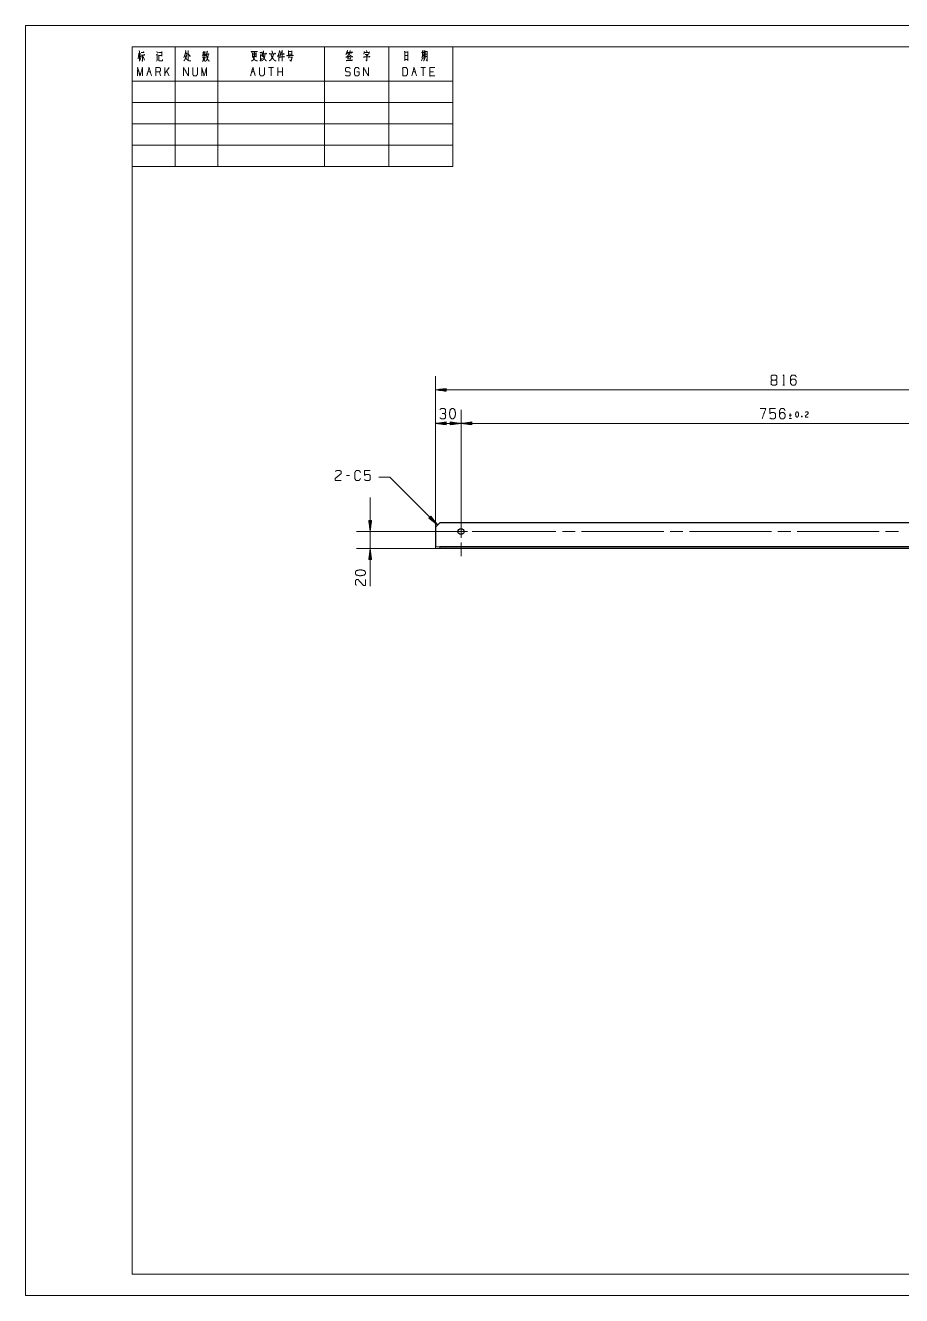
# Model space of a CAD drawing. Header units: millimetres. Extents: x 0 to 420, y 0 to 297.
# Drawn here: x 0 to 204.9, y 0 to 297 of the extents above; entities that cross this region are included whole.
import ezdxf

# ---------------------------------------------------------------- set-up
doc = ezdxf.new("R2010")
doc.units = ezdxf.units.MM
doc.layers.add('101', color=7, linetype='Continuous', true_color=0xffffff)

msp = doc.modelspace()

# ---------------------------------------------------------------- linework, layer by layer
at = {"layer": '101', "color": 133, "linetype": 'Continuous', "lineweight": 18}
for p, q in [((420, 297), (0, 297)), ((0, 297), (0, 0)), ((25, 292), (25, 5)), ((25, 292), (100, 292)), ((25, 292), (100, 292)), ((415, 292), (25, 292)), ((25, 292), (100, 292)), ((25, 292), (25, 264)), ((35, 292), (35, 264)), ((45, 292), (45, 264)), ((70, 292), (70, 264)), ((85, 292), (85, 264)), ((100, 292), (100, 264)), ((25, 284), (100, 284)), ((25, 279), (100, 279)), ((25, 274), (100, 274)), ((25, 269), (100, 269)), ((25, 264), (100, 264)), ((25, 5), (415, 5)), ((0, 0), (420, 0))]:
    msp.add_line(p, q, dxfattribs=at)
at = {"layer": '101', "color": 72, "linetype": 'Continuous', "lineweight": 18}
for p, q in [((93.22, 291.13), (93.33, 290.98)), ((26.57, 290.3), (26.35, 289.18)), ((26.36, 290.36), (26.98, 290.36)), ((26.69, 290.14), (26.91, 289.66)), ((27.11, 289.78), (26.88, 288.91)), ((27.56, 289.76), (27.87, 288.87)), ((30.65, 288.62), (30.93, 289.08)), ((30.74, 290.88), (30.87, 290.49)), ((31.13, 290.07), (31.22, 289.97)), ((37.42, 290.41), (37.77, 290.41)), ((41.4, 289.47), (42.16, 289.47)), ((41.69, 290.2), (41.43, 289.78)), ((41.53, 290.78), (41.66, 290.49)), ((41.88, 290.18), (42.11, 289.91)), ((42.14, 290.82), (41.95, 290.49)), ((53.1, 289.76), (53.98, 289.76)), ((53.11, 290.49), (53.99, 290.49)), ((53.11, 290.14), (53.98, 290.14)), ((54.01, 290.63), (54.01, 289.56)), ((55, 290.16), (55, 288.89)), ((55.02, 290.01), (55.35, 290.01)), ((55.4, 290.82), (55.37, 289.89)), ((59.27, 290.28), (59.27, 288.65)), ((61.56, 290.86), (62.32, 290.86)), ((61.56, 290.28), (62.32, 290.28)), ((61.73, 289.91), (61.56, 289.33)), ((61.6, 289.56), (62.33, 289.56)), ((62.33, 291.05), (62.33, 290.09)), ((75.31, 289.52), (75.48, 289.02)), ((75.35, 289.72), (76.07, 289.72)), ((75.6, 289.62), (75.76, 289.2)), ((76.13, 289.56), (75.92, 288.89)), ((76.04, 290.67), (76.21, 290.34)), ((92.92, 289.33), (92.65, 288.71)), ((92.86, 289.95), (93.25, 289.95)), ((93.18, 289.37), (93.28, 289.04)), ((93.75, 288.94), (94, 288.69)), ((28.66, 286.17), (29.22, 286.17)), ((31.62, 285.18), (31.34, 286.17)), ((32.63, 285.18), (32.63, 287.14)), ((33.59, 287.14), (32.63, 285.78)), ((33.59, 285.18), (33.04, 286.36)), ((52.94, 286.17), (53.49, 286.17)), ((58.02, 287.14), (56.9, 287.14)), ((57.46, 287.14), (57.46, 285.18)), ((59.02, 285.18), (59.02, 287.14)), ((60.14, 286.17), (59.02, 286.17)), ((60.14, 285.18), (60.14, 287.14)), ((90.65, 286.17), (91.2, 286.17)), ((93.6, 287.14), (92.49, 287.14)), ((93.05, 287.14), (93.05, 285.18)), ((95.45, 286.17), (94.61, 286.17)), ((177.15, 212.88), (177.58, 212.88)), ((179.17, 205.83), (178.61, 205.83)), ((178.61, 205.05), (179.17, 205.05)), ((178.89, 206.23), (178.89, 205.43)), ((181.6, 205.66), (181.68, 205.45)), ((75.78, 191.77), (75.11, 191.77)), ((96.9, 180.66), (95.9, 179.66)), ((95.9, 179.66), (96.9, 180.66)), ((95.9, 174.66), (95.9, 175.06)), ((95.9, 175.06), (96.9, 175.06)), ((96.9, 174.66), (95.9, 174.66)), ((96.9, 175.06), (96.9, 174.66))]:
    msp.add_line(p, q, dxfattribs=at)
at = {"layer": '101', "color": 22, "linetype": 'Continuous', "lineweight": 18}
for p, q in [((95.9, 179.66), (95.9, 214.96)), ((98.44, 212.12), (95.9, 211.78)), ((95.9, 211.78), (98.44, 211.45)), ((95.9, 211.78), (259.1, 211.78)), ((98.44, 211.81), (96.09, 211.81)), ((98.44, 211.76), (96.09, 211.76)), ((98.44, 211.86), (96.48, 211.86)), ((98.44, 211.71), (96.48, 211.71)), ((98.44, 211.91), (96.86, 211.91)), ((98.44, 211.66), (96.86, 211.66)), ((98.44, 211.96), (97.25, 211.96)), ((98.44, 211.61), (97.25, 211.61)), ((98.44, 212.01), (97.63, 212.01)), ((98.44, 211.56), (97.63, 211.56)), ((98.44, 212.06), (98.02, 212.06)), ((98.44, 211.51), (98.02, 211.51)), ((98.44, 212.11), (98.41, 212.11)), ((98.44, 212.11), (98.41, 212.11)), ((98.44, 211.45), (98.41, 211.45)), ((98.44, 211.45), (98.41, 211.45)), ((98.44, 211.45), (98.44, 212.12)), ((95.9, 179.66), (95.9, 207.11)), ((101.9, 178.66), (101.9, 207.11)), ((101.9, 178.66), (101.9, 207.11)), ((98.44, 204.27), (95.9, 203.93)), ((95.9, 203.93), (98.44, 203.6)), ((101.9, 203.93), (95.9, 203.93)), ((98.44, 203.96), (96.09, 203.96)), ((98.44, 203.91), (96.09, 203.91)), ((98.44, 204.01), (96.48, 204.01)), ((98.44, 203.86), (96.48, 203.86)), ((98.44, 204.06), (96.86, 204.06)), ((98.44, 203.81), (96.86, 203.81)), ((98.44, 204.11), (97.25, 204.11)), ((98.44, 203.76), (97.25, 203.76)), ((98.44, 204.16), (97.63, 204.16)), ((98.44, 203.71), (97.63, 203.71)), ((98.44, 204.21), (98.02, 204.21)), ((98.44, 203.65), (98.02, 203.65)), ((98.44, 204.26), (98.41, 204.26)), ((98.44, 204.26), (98.41, 204.26)), ((98.44, 203.6), (98.41, 203.6)), ((98.44, 203.6), (98.41, 203.6)), ((98.44, 203.6), (98.44, 204.27)), ((99.36, 204.27), (99.36, 203.6)), ((101.9, 203.93), (99.36, 204.27)), ((99.36, 204.26), (99.39, 204.26)), ((99.36, 204.26), (99.39, 204.26)), ((99.36, 204.21), (99.78, 204.21)), ((99.36, 204.16), (100.16, 204.16)), ((99.36, 204.11), (100.55, 204.11)), ((99.36, 204.06), (100.93, 204.06)), ((99.36, 204.01), (101.32, 204.01)), ((99.36, 203.96), (101.71, 203.96)), ((99.36, 203.6), (101.9, 203.93)), ((99.36, 203.91), (101.71, 203.91)), ((99.36, 203.86), (101.32, 203.86)), ((99.36, 203.81), (100.93, 203.81)), ((99.36, 203.76), (100.55, 203.76)), ((99.36, 203.71), (100.16, 203.71)), ((99.36, 203.65), (99.78, 203.65)), ((99.36, 203.6), (99.39, 203.6)), ((99.36, 203.6), (99.39, 203.6)), ((104.44, 204.27), (101.9, 203.93)), ((101.9, 203.93), (253.1, 203.93)), ((101.9, 203.93), (104.44, 203.6)), ((104.44, 203.96), (102.09, 203.96)), ((104.44, 203.91), (102.09, 203.91)), ((104.44, 204.01), (102.48, 204.01)), ((104.44, 203.86), (102.48, 203.86)), ((104.44, 204.06), (102.86, 204.06)), ((104.44, 203.81), (102.86, 203.81)), ((104.44, 204.11), (103.25, 204.11)), ((104.44, 203.76), (103.25, 203.76)), ((104.44, 204.16), (103.63, 204.16)), ((104.44, 203.71), (103.63, 203.71)), ((104.44, 204.21), (104.02, 204.21)), ((104.44, 203.65), (104.02, 203.65)), ((104.44, 204.26), (104.41, 204.26)), ((104.44, 204.26), (104.41, 204.26)), ((104.44, 203.6), (104.41, 203.6)), ((104.44, 203.6), (104.41, 203.6)), ((104.44, 203.6), (104.44, 204.27)), ((85.24, 191.38), (82.7, 191.38)), ((85.24, 191.38), (96.43, 180.19)), ((80.64, 165.89), (80.64, 186.6)), ((80.31, 181.2), (80.64, 178.66)), ((80.31, 181.2), (80.31, 181.17)), ((80.31, 181.2), (80.31, 181.17)), ((80.98, 181.2), (80.31, 181.2)), ((80.36, 181.2), (80.36, 180.79)), ((80.42, 181.2), (80.42, 180.4)), ((80.47, 181.2), (80.47, 180.01)), ((80.52, 181.2), (80.52, 179.63)), ((80.57, 181.2), (80.57, 179.24)), ((80.62, 181.2), (80.62, 178.86)), ((80.64, 178.66), (80.98, 181.2)), ((80.67, 181.2), (80.67, 178.86)), ((80.72, 181.2), (80.72, 179.24)), ((80.77, 181.2), (80.77, 179.63)), ((80.82, 181.2), (80.82, 180.01)), ((80.87, 181.2), (80.87, 180.4)), ((80.92, 181.2), (80.92, 180.79)), ((80.97, 181.2), (80.97, 181.17)), ((80.97, 181.2), (80.97, 181.17)), ((94.87, 182.22), (94.39, 181.75)), ((94.39, 181.75), (96.43, 180.19)), ((94.4, 181.75), (94.42, 181.73)), ((94.4, 181.75), (94.42, 181.73)), ((94.43, 181.79), (94.73, 181.5)), ((94.47, 181.83), (95.04, 181.26)), ((94.51, 181.86), (95.35, 181.02)), ((94.54, 181.9), (95.66, 180.78)), ((94.58, 181.93), (95.96, 180.55)), ((94.61, 181.97), (96.27, 180.31)), ((94.65, 182.01), (96.31, 180.35)), ((94.68, 182.04), (96.07, 180.66)), ((94.72, 182.08), (95.83, 180.96)), ((94.76, 182.11), (95.6, 181.27)), ((94.79, 182.15), (95.36, 181.58)), ((94.83, 182.19), (95.12, 181.89)), ((94.86, 182.22), (94.89, 182.2)), ((94.86, 182.22), (94.89, 182.2)), ((96.43, 180.19), (94.87, 182.22)), ((101.9, 178.66), (77.47, 178.66)), ((96.9, 174.66), (77.47, 174.66)), ((80.64, 174.66), (80.31, 172.12)), ((80.36, 172.12), (80.36, 172.54)), ((80.42, 172.12), (80.42, 172.93)), ((80.47, 172.12), (80.47, 173.31)), ((80.52, 172.12), (80.52, 173.7)), ((80.57, 172.12), (80.57, 174.08)), ((80.62, 172.12), (80.62, 174.47)), ((80.98, 172.12), (80.64, 174.66)), ((80.67, 172.12), (80.67, 174.47)), ((80.72, 172.12), (80.72, 174.08)), ((80.77, 172.12), (80.77, 173.7)), ((80.82, 172.12), (80.82, 173.31)), ((80.87, 172.12), (80.87, 172.93)), ((80.92, 172.12), (80.92, 172.54)), ((80.31, 172.12), (80.31, 172.16)), ((80.31, 172.12), (80.31, 172.16)), ((80.31, 172.12), (80.98, 172.12)), ((80.97, 172.12), (80.97, 172.16)), ((80.97, 172.12), (80.97, 172.16))]:
    msp.add_line(p, q, dxfattribs=at)
at = {"layer": '101', "color": 151, "linetype": 'Continuous', "lineweight": 18}
for p, q in [((101.9, 181.25), (101.9, 184.43)), ((101.9, 181.66), (101.9, 183.16)), ((99.31, 178.66), (96.13, 178.66)), ((98.9, 178.66), (97.4, 178.66)), ((100.4, 178.66), (103.4, 178.66)), ((100.89, 178.66), (102.9, 178.66)), ((101.9, 177.16), (101.9, 180.16)), ((101.9, 177.66), (101.9, 179.67)), ((104.49, 178.66), (107.66, 178.66)), ((104.9, 178.66), (124.1, 178.66)), ((125.6, 178.66), (128.6, 178.66)), ((130.1, 178.66), (149.3, 178.66)), ((150.8, 178.66), (153.8, 178.66)), ((155.3, 178.66), (174.5, 178.66)), ((176, 178.66), (179, 178.66)), ((180.5, 178.66), (199.7, 178.66)), ((201.2, 178.66), (204.2, 178.66)), ((101.9, 176.07), (101.9, 172.9)), ((101.9, 175.66), (101.9, 174.16))]:
    msp.add_line(p, q, dxfattribs=at)
at = {"layer": '101', "color": 72, "linetype": 'Continuous', "lineweight": 25}
for p, q in [((95.9, 179.66), (95.9, 176.26)), ((258.1, 180.66), (96.9, 180.66)), ((258.1, 175.06), (96.9, 175.06)), ((258.1, 174.66), (96.9, 174.66))]:
    msp.add_line(p, q, dxfattribs=at)
msp.add_circle((101.9, 178.66), 0.7, dxfattribs=at)
at = {"layer": '101', "color": 72, "linetype": 'Continuous', "lineweight": 18}
for points, knots in [([(26.57, 291.07), (26.67, 290.94), (26.67, 288.6)], [0, 0, 0.064393, 1, 1]), ([(37.46, 291.13), (37.53, 290.94), (37.46, 290.67), (37.43, 290.53), (37.37, 290.34), (37.31, 290.14), (37.26, 289.95), (37.21, 289.78), (37.14, 289.66), (37.05, 289.52)], [0, 0, 0.116545, 0.278927, 0.365002, 0.478708, 0.603961, 0.717668, 0.817418, 0.901357, 1, 1]), ([(38.05, 291.11), (38.1, 290.96), (38.1, 288.87)], [0, 0, 0.06955, 1, 1]), ([(57.64, 291.07), (57.81, 290.65), (57.83, 290.76), (57.75, 290.55)], [0, 0, 0.581176, 0.716263, 1, 1]), ([(59.43, 291.13), (59.46, 290.98), (59.26, 290.34), (59.19, 290.09), (59.1, 289.95), (59, 289.76)], [0, 0, 0.101083, 0.561706, 0.738774, 0.854629, 1, 1]), ([(60.01, 291.13), (60.12, 290.98), (60.06, 291.05), (60.06, 288.65)], [0, 0, 0.069697, 0.101625, 1, 1]), ([(61.5, 291.07), (61.57, 290.98), (61.57, 290.14)], [0, 0, 0.115189, 1, 1]), ([(75.94, 291.15), (76.05, 291.03), (76.01, 291.05), (75.72, 290.38), (75.58, 290.14), (75.44, 289.95), (75.28, 289.72), (74.96, 289.52)], [0, 0, 0.080396, 0.103261, 0.444362, 0.576789, 0.688375, 0.819716, 1, 1]), ([(75.29, 291.17), (75.39, 291.03), (75.37, 291.07), (74.97, 290.16), (75.2, 290.69), (75.72, 290.69), (75.31, 290.69), (75.45, 290.34)], [0, 0, 0.057042, 0.07334, 0.392466, 0.581127, 0.745774, 0.87749, 1, 1]), ([(79.77, 291.11), (79.89, 290.82), (79.93, 290.86), (79.89, 290.76)], [0, 0, 0.644011, 0.768354, 1, 1]), ([(92.86, 291.13), (92.97, 290.98), (92.9, 291.07), (92.9, 289.56), (92.62, 289.56), (93.47, 289.56), (93.25, 289.56), (93.25, 291.07), (93.25, 290.67), (92.64, 290.67), (93.43, 290.67), (93.25, 290.67), (93.25, 290.26), (92.87, 290.26)], [0, 0, 0.025061, 0.039924, 0.243199, 0.280605, 0.39479, 0.42432, 0.627595, 0.680502, 0.763188, 0.869498, 0.893122, 0.948813, 1, 1]), ([(26.92, 290.07), (27.87, 290.07), (27.81, 290.24), (27.74, 290.09)], [0, 0, 0.737857, 0.874089, 1, 1]), ([(27.1, 290.69), (27.73, 290.69), (27.68, 290.82), (27.64, 290.74)], [0, 0, 0.736257, 0.890366, 1, 1]), ([(27.36, 290.07), (27.36, 288.65), (27.2, 288.73)], [0, 0, 0.887515, 1, 1]), ([(30.55, 290.14), (30.8, 290.14), (30.8, 290.26), (30.8, 288.81)], [0, 0, 0.136549, 0.204721, 1, 1]), ([(31.28, 290.69), (31.21, 290.63), (31.15, 290.69), (31.88, 290.69), (31.88, 290.88), (31.88, 289.78), (31.88, 289.97), (31.22, 289.97), (31.22, 288.83), (31.24, 288.75), (31.35, 288.71), (32.04, 288.71), (32.04, 289.02)], [0, 0, 0.017819, 0.033666, 0.169515, 0.204099, 0.407776, 0.442364, 0.564628, 0.775991, 0.791603, 0.814658, 0.942357, 1, 1]), ([(37.8, 290.55), (37.71, 289.95), (37.65, 289.76), (37.62, 289.62), (37.53, 289.47), (37.46, 289.31), (37.42, 289.18), (37.31, 289.02), (37.23, 288.89), (37.04, 288.71)], [0, 0, 0.296659, 0.392137, 0.46442, 0.547267, 0.635799, 0.700206, 0.795426, 0.869797, 1, 1]), ([(37.31, 290.01), (37.37, 289.87), (37.42, 289.7), (37.45, 289.56), (37.59, 289.27), (37.67, 289.18), (37.87, 288.98), (37.99, 288.87), (38.13, 288.79), (38.34, 288.73), (38.53, 288.73), (38.68, 288.71)], [0, 0, 0.075191, 0.157626, 0.228751, 0.384956, 0.438117, 0.578248, 0.65344, 0.734339, 0.837348, 0.928887, 1, 1]), ([(38.08, 290.38), (38.56, 289.72), (38.56, 289.91)], [0, 0, 0.814818, 1, 1]), ([(42.01, 289.41), (41.89, 289.16), (41.82, 288.98), (41.69, 288.79), (41.56, 288.69), (41.34, 288.65)], [0, 0, 0.251055, 0.434029, 0.64262, 0.795766, 1, 1]), ([(41.73, 290.94), (41.86, 290.88), (41.81, 290.92), (41.81, 289.76), (41.81, 290.3), (41.4, 290.3), (42.22, 290.3)], [0, 0, 0.046318, 0.069123, 0.437816, 0.608997, 0.739331, 1, 1]), ([(41.76, 289.68), (41.59, 289.1), (42.03, 288.62)], [0, 0, 0.483237, 1, 1]), ([(42.73, 290.2), (42.73, 289.95), (42.7, 289.68), (42.63, 289.39), (42.51, 289.1), (42.38, 288.89), (42.23, 288.71), (42.03, 288.58)], [0, 0, 0.134106, 0.280228, 0.441583, 0.610314, 0.742762, 0.870657, 1, 1]), ([(42.46, 290.96), (42.6, 290.82), (42.55, 290.86), (42.22, 289.8)], [0, 0, 0.143537, 0.187773, 1, 1]), ([(42.38, 290.01), (42.42, 289.8), (42.46, 289.56), (42.55, 289.27), (42.67, 288.98), (42.8, 288.75), (42.99, 288.6), (43.04, 288.75)], [0, 0, 0.122124, 0.267694, 0.442444, 0.622807, 0.774615, 0.912625, 1, 1]), ([(42.44, 290.28), (42.93, 290.28), (42.9, 290.45), (42.85, 290.34)], [0, 0, 0.634119, 0.848445, 1, 1]), ([(52.91, 290.86), (52.88, 290.76), (52.79, 290.88), (54.27, 290.88), (54.2, 290.98), (54.14, 290.88)], [0, 0, 0.054227, 0.130909, 0.87613, 0.940043, 1, 1]), ([(53.57, 290.88), (53.57, 289.72), (53.52, 289.58), (53.51, 289.41), (53.45, 289.2), (53.38, 289.04), (53.29, 288.91), (53.16, 288.81), (53.03, 288.75), (52.82, 288.73)], [0, 0, 0.455623, 0.515134, 0.580482, 0.665033, 0.736192, 0.79598, 0.861823, 0.919058, 1, 1]), ([(53.01, 290.63), (53.1, 290.49), (53.1, 289.58)], [0, 0, 0.156848, 1, 1]), ([(53.22, 289.6), (53.29, 289.43), (53.38, 289.29), (53.48, 289.16), (53.55, 289.04), (53.63, 288.94), (53.76, 288.87), (53.9, 288.79), (54.07, 288.75), (54.26, 288.71)], [0, 0, 0.124249, 0.240531, 0.35103, 0.449957, 0.536949, 0.636896, 0.752292, 0.866372, 1, 1]), ([(55.03, 288.89), (54.94, 288.71), (54.88, 288.73), (55.41, 289.37)], [0, 0, 0.187521, 0.244051, 1, 1]), ([(55.06, 290.65), (54.99, 290.57), (54.93, 290.65), (55.37, 290.65)], [0, 0, 0.169755, 0.325542, 1, 1]), ([(56.04, 290.36), (56.03, 290.16), (56, 289.95), (55.97, 289.72), (55.91, 289.52), (55.84, 289.33), (55.75, 289.18), (55.65, 289.02), (55.54, 288.91), (55.41, 288.81), (55.21, 288.71)], [0, 0, 0.105429, 0.211651, 0.328282, 0.437572, 0.539265, 0.625346, 0.724284, 0.79827, 0.883378, 1, 1]), ([(55.67, 291.05), (55.72, 290.96), (55.63, 290.41), (55.51, 289.99), (55.47, 289.85), (55.35, 289.62)], [0, 0, 0.062603, 0.440485, 0.727862, 0.828992, 1, 1]), ([(55.62, 290.18), (55.65, 289.99), (55.69, 289.8), (55.72, 289.6), (55.81, 289.43), (55.88, 289.29), (55.95, 289.12), (56.06, 288.98), (56.2, 288.83), (56.39, 288.73)], [0, 0, 0.109654, 0.220947, 0.342501, 0.451483, 0.545868, 0.651144, 0.754315, 0.874064, 1, 1]), ([(55.67, 290.38), (56.38, 290.38), (56.29, 290.49), (56.17, 290.36)], [0, 0, 0.696293, 0.830826, 1, 1]), ([(57.14, 290.45), (57.05, 290.34), (57.01, 290.38), (58.48, 290.38), (58.38, 290.55), (58.28, 290.41)], [0, 0, 0.066333, 0.095822, 0.818123, 0.913284, 1, 1]), ([(58.04, 290.41), (57.97, 290.01), (57.83, 289.6), (57.56, 289.16), (57.33, 288.87), (56.99, 288.69)], [0, 0, 0.190069, 0.398701, 0.640199, 0.817216, 1, 1]), ([(57.42, 290.3), (57.49, 290.07), (57.66, 289.58), (57.94, 289.18), (58.25, 288.83), (58.53, 288.71), (58.59, 288.79), (58.48, 288.62)], [0, 0, 0.103286, 0.330833, 0.538837, 0.740597, 0.872112, 0.915905, 1, 1]), ([(59.58, 289.66), (59.55, 289.52), (59.48, 289.66), (60.58, 289.66), (60.5, 289.78), (60.47, 289.68)], [0, 0, 0.08907, 0.186879, 0.848313, 0.935185, 1, 1]), ([(59.74, 290.92), (59.84, 290.69), (59.79, 290.78), (59.58, 289.91)], [0, 0, 0.200658, 0.282145, 1, 1]), ([(59.68, 290.3), (60.5, 290.3), (60.44, 290.45), (60.37, 290.3)], [0, 0, 0.720068, 0.857376, 1, 1]), ([(61.28, 289.91), (61.23, 289.85), (61.15, 289.95), (62.68, 289.95), (62.6, 290.01), (62.49, 289.91)], [0, 0, 0.038001, 0.105809, 0.873511, 0.927246, 1, 1]), ([(62.4, 289.62), (62.13, 288.65), (61.85, 288.94)], [0, 0, 0.71586, 1, 1]), ([(75.23, 288.81), (75.12, 288.71), (75.07, 288.81), (76.46, 288.81), (76.39, 288.94), (76.29, 288.79)], [0, 0, 0.078897, 0.135659, 0.837617, 0.910404, 1, 1]), ([(75.66, 290.26), (75.85, 290.09), (76.04, 289.97), (76.18, 289.87), (76.39, 289.7), (76.58, 289.68), (76.42, 289.6)], [0, 0, 0.194845, 0.370351, 0.508814, 0.712321, 0.860156, 1, 1]), ([(75.89, 290.69), (76.48, 290.69), (76.4, 290.84), (76.33, 290.74)], [0, 0, 0.669422, 0.855054, 1, 1]), ([(79.33, 289.68), (79.21, 289.52), (79.13, 289.66), (80.57, 289.66), (80.44, 289.76), (80.37, 289.68)], [0, 0, 0.096613, 0.17732, 0.867547, 0.947356, 1, 1]), ([(79.24, 290.92), (79.36, 290.69), (79.33, 290.78), (79.15, 290.28)], [0, 0, 0.294025, 0.394866, 1, 1]), ([(79.32, 290.67), (80.43, 290.67), (80.5, 290.84), (80.28, 290.36)], [0, 0, 0.611939, 0.711554, 1, 1]), ([(79.48, 290.2), (80.15, 290.2), (80.21, 290.26), (79.87, 289.89), (79.77, 289.97), (79.84, 289.89), (79.84, 288.73), (79.62, 288.87)], [0, 0, 0.230144, 0.259318, 0.430979, 0.476011, 0.513789, 0.910079, 1, 1]), ([(88.67, 290.94), (88.75, 290.78), (88.75, 288.69), (88.75, 289.02), (89.45, 289.02), (89.45, 288.71), (89.45, 290.88), (89.45, 290.76), (88.76, 290.76), (88.76, 289.95), (89.46, 289.95)], [0, 0, 0.022322, 0.280074, 0.320905, 0.407511, 0.44579, 0.713751, 0.729062, 0.813864, 0.913394, 1, 1]), ([(93.49, 291.03), (93.53, 290.88), (93.53, 289.7), (93.47, 289.43), (93.34, 289.12), (93.25, 288.87), (93.14, 288.69)], [0, 0, 0.062372, 0.548434, 0.661879, 0.800828, 0.909362, 1, 1]), ([(93.53, 290.86), (94, 290.86), (94, 290.98), (94, 288.62), (94, 290.28), (93.56, 290.28), (93.97, 290.28), (93.97, 289.7), (93.56, 289.7)], [0, 0, 0.072646, 0.091913, 0.457973, 0.714856, 0.782961, 0.846526, 0.936435, 1, 1]), ([(26.26, 285.18), (26.26, 287.14), (26.82, 285.18), (27.37, 287.14), (27.37, 285.18)], [0, 0, 0.245192, 0.5, 0.754808, 1, 1]), ([(30.51, 285.18), (30.51, 287.14), (31.34, 287.14), (31.62, 286.96), (31.62, 286.36), (31.34, 286.17), (30.51, 286.17)], [0, 0, 0.400952, 0.571035, 0.639278, 0.761676, 0.829917, 1, 1]), ([(37.01, 285.18), (37.01, 287.14), (38.12, 285.18), (38.12, 287.14)], [0, 0, 0.317574, 0.682426, 1, 1]), ([(39.13, 287.14), (39.13, 285.57), (39.39, 285.18), (39.95, 285.18), (40.24, 285.57), (40.24, 287.14)], [0, 0, 0.337152, 0.438599, 0.557781, 0.662848, 1, 1]), ([(41.25, 285.18), (41.25, 287.14), (41.81, 285.18), (42.36, 287.14), (42.36, 285.18)], [0, 0, 0.245192, 0.5, 0.754808, 1, 1]), ([(54.78, 287.14), (54.78, 285.57), (55.05, 285.18), (55.6, 285.18), (55.89, 285.57), (55.89, 287.14)], [0, 0, 0.337152, 0.438599, 0.557781, 0.662848, 1, 1]), ([(74.85, 285.36), (75.13, 285.18), (75.7, 285.18), (75.98, 285.39), (75.98, 285.97), (75.7, 286.17), (75.15, 286.17), (74.85, 286.36), (74.85, 286.96), (75.15, 287.14), (75.7, 287.14), (75.98, 286.96)], [0, 0, 0.068035, 0.184054, 0.254521, 0.372333, 0.442799, 0.555843, 0.626367, 0.748393, 0.81892, 0.931964, 1, 1]), ([(77.55, 286.17), (78.1, 286.17), (78.1, 285.57), (77.82, 285.18), (77.25, 285.18), (76.97, 285.57), (76.97, 286.75), (77.27, 287.14), (77.81, 287.14), (78.09, 286.75)], [0, 0, 0.103295, 0.214797, 0.304261, 0.410274, 0.499739, 0.718892, 0.809956, 0.910533, 1, 1]), ([(79.11, 285.18), (79.11, 287.14), (80.22, 285.18), (80.22, 287.14)], [0, 0, 0.317574, 0.682426, 1, 1]), ([(88.25, 285.18), (89.07, 285.18), (89.36, 285.57), (89.36, 286.75), (89.07, 287.14), (88.25, 287.14), (88.25, 285.18)], [0, 0, 0.142133, 0.227159, 0.431787, 0.516817, 0.65895, 1, 1]), ([(90.37, 285.18), (90.93, 287.14), (91.48, 285.18)], [0, 0, 0.5, 1, 1]), ([(95.73, 285.18), (94.61, 285.18), (94.61, 287.14), (95.73, 287.14)], [0, 0, 0.265389, 0.734611, 1, 1]), ([(174.74, 214.08), (174.42, 214.3), (174.42, 215.03), (174.74, 215.25), (175.43, 215.25), (175.76, 215.03), (175.76, 214.3), (175.43, 214.08), (174.74, 214.08), (174.4, 213.83), (174.4, 213.13), (174.74, 212.88), (175.43, 212.88), (175.76, 213.1), (175.76, 213.83), (175.43, 214.08)], [0, 0, 0.047572, 0.136084, 0.183657, 0.267813, 0.317165, 0.405677, 0.455028, 0.539185, 0.590295, 0.675756, 0.726867, 0.811023, 0.860375, 0.948887, 1, 1]), ([(177.23, 215.05), (177.37, 215.25), (177.37, 212.88)], [0, 0, 0.093484, 1, 1]), ([(178.97, 213.83), (179.29, 214.3), (179.98, 214.3), (180.32, 213.83), (180.32, 213.35), (179.98, 212.88), (179.29, 212.88), (178.97, 213.35), (178.97, 214.78), (179.29, 215.25), (179.98, 215.25), (180.32, 214.78)], [0, 0, 0.076963, 0.169761, 0.248072, 0.312019, 0.390329, 0.483127, 0.560091, 0.751928, 0.828891, 0.921689, 1, 1]), ([(97.96, 206.23), (98.3, 206.45), (98.3, 207.18), (97.96, 207.4), (97.28, 207.4), (96.94, 207.18)], [0, 0, 0.153875, 0.429853, 0.583728, 0.846125, 1, 1]), ([(96.96, 205.25), (97.28, 205.03), (97.96, 205.03), (98.3, 205.25), (98.3, 205.98), (97.96, 206.23), (97.45, 206.23)], [0, 0, 0.12412, 0.343687, 0.472444, 0.703375, 0.836731, 1, 1]), ([(100.06, 205.03), (100.4, 205.28), (100.58, 205.98), (100.58, 206.45), (100.4, 207.18), (100.06, 207.4), (99.73, 207.4), (99.39, 207.18), (99.22, 206.45), (99.23, 205.98), (99.39, 205.28), (99.73, 205.03), (100.06, 205.03)], [0, 0, 0.067527, 0.18397, 0.260584, 0.380943, 0.446141, 0.500306, 0.565503, 0.685863, 0.76253, 0.878309, 0.945835, 1, 1]), ([(172.33, 205.03), (173.18, 207.4), (171.84, 207.4)], [0, 0, 0.652472, 1, 1]), ([(174.1, 205.25), (174.43, 205.03), (175.12, 205.03), (175.46, 205.25), (175.46, 206.2), (175.12, 206.45), (174.43, 206.45), (174.1, 206.23), (174.1, 207.4), (175.46, 207.4)], [0, 0, 0.062227, 0.168342, 0.230571, 0.376815, 0.441267, 0.547382, 0.609609, 0.79049, 1, 1]), ([(176.39, 205.98), (176.71, 206.45), (177.4, 206.45), (177.73, 205.98), (177.73, 205.5), (177.4, 205.03), (176.71, 205.03), (176.39, 205.5), (176.39, 206.93), (176.71, 207.4), (177.4, 207.4), (177.73, 206.93)], [0, 0, 0.076963, 0.169761, 0.248075, 0.312018, 0.390332, 0.483129, 0.560093, 0.751925, 0.828889, 0.921686, 1, 1]), ([(180.58, 205.43), (180.75, 205.56), (180.84, 205.91), (180.84, 206.15), (180.75, 206.51), (180.58, 206.62), (180.41, 206.62), (180.25, 206.51), (180.16, 206.15), (180.17, 205.91), (180.25, 205.56), (180.41, 205.43), (180.58, 205.43)], [0, 0, 0.067524, 0.183969, 0.260583, 0.380944, 0.446143, 0.500306, 0.565505, 0.685866, 0.762533, 0.878313, 0.945837, 1, 1]), ([(181.6, 205.45), (181.68, 205.45), (181.72, 205.56), (181.68, 205.66), (181.6, 205.66), (181.55, 205.56), (181.6, 205.45), (181.68, 205.66)], [0, 0, 0.093979, 0.236778, 0.36596, 0.459939, 0.589121, 0.73192, 1, 1]), ([(182.44, 206.51), (182.6, 206.62), (182.95, 206.62), (183.12, 206.51), (183.12, 206.27), (182.43, 205.67), (182.44, 205.43), (183.12, 205.43)], [0, 0, 0.069696, 0.19298, 0.265276, 0.35023, 0.674741, 0.759754, 1, 1]), ([(72.5, 192.72), (72.82, 192.94), (73.51, 192.94), (73.84, 192.72), (73.84, 192.24), (72.48, 191.04), (72.5, 190.57), (73.84, 190.57)], [0, 0, 0.069692, 0.192977, 0.265273, 0.350228, 0.674742, 0.759752, 1, 1]), ([(78.38, 191.04), (78.04, 190.57), (77.39, 190.57), (77.05, 191.04), (77.05, 192.47), (77.39, 192.94), (78.06, 192.94), (78.4, 192.47)], [0, 0, 0.114567, 0.243365, 0.357931, 0.638581, 0.753151, 0.88543, 1, 1]), ([(79.31, 190.79), (79.65, 190.57), (80.34, 190.57), (80.67, 190.79), (80.67, 191.74), (80.34, 191.99), (79.65, 191.99), (79.31, 191.77), (79.31, 192.94), (80.67, 192.94)], [0, 0, 0.062228, 0.168344, 0.230571, 0.376815, 0.441266, 0.547381, 0.609609, 0.79049, 1, 1]), ([(79.55, 169.17), (79.3, 169.51), (78.6, 169.68), (78.13, 169.68), (77.4, 169.51), (77.18, 169.17), (77.18, 168.83), (77.4, 168.5), (78.13, 168.32), (78.6, 168.34), (79.3, 168.5), (79.55, 168.83), (79.55, 169.17)], [0, 0, 0.067526, 0.183971, 0.260584, 0.380943, 0.446141, 0.500306, 0.565504, 0.685863, 0.762529, 0.87831, 0.945835, 1, 1]), ([(77.4, 166.06), (77.18, 166.38), (77.18, 167.07), (77.4, 167.41), (77.88, 167.41), (79.08, 166.04), (79.55, 166.06), (79.55, 167.41)], [0, 0, 0.069693, 0.192977, 0.265274, 0.350227, 0.674741, 0.759752, 1, 1])]:
    msp.add_open_spline(points, degree=1, knots=knots, dxfattribs=at)
for points in [[(28.38, 285.18), (28.94, 287.14), (29.5, 285.18)], [(52.66, 285.18), (53.22, 287.14), (53.77, 285.18)]]:
    msp.add_open_spline(points, degree=1, dxfattribs=at)
at = {"layer": '101', "color": 72, "linetype": 'Continuous', "lineweight": 25}
msp.add_open_spline([(95.9, 176.26), (95.9, 175.22), (95.9, 175.06)], degree=1, knots=[0, 0, 0.866036, 1, 1], dxfattribs=at)

doc.saveas('drawing.dxf')
